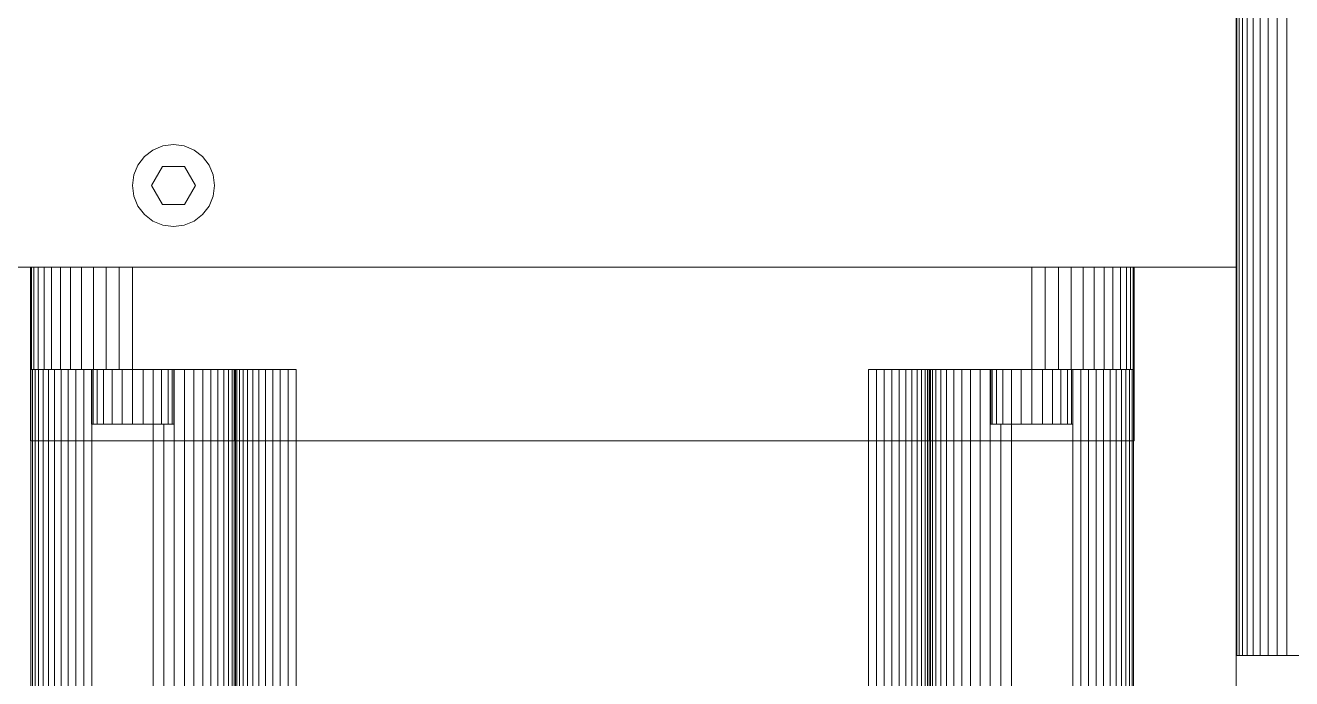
# Model space of a CAD drawing. Header units: inches. Extents: x -827 to 154, y -802 to 207.
# Drawn here: x -125.724 to -121.851, y -198.36 to -196.361 of the extents above; entities that cross this region are included whole.
import ezdxf

# ---------------------------------------------------------------- set-up
doc = ezdxf.new("R2010")
doc.units = ezdxf.units.IN
doc.header["$MEASUREMENT"] = 0
doc.layers.add('Layer0', color=7, linetype='Continuous', lineweight=9)
doc.layers.add('Shop_Sabre_RC-8_CNC_Router_skp', color=8, linetype='Continuous', lineweight=9)

# ---------------------------------------------------------------- blocks, each defined once
blk = doc.blocks.new('Shop_Sabre_RC-8_CNC_Router_skp_61-V125-Level 1')
at = {"layer": 'Layer0'}
blk.add_line((7.375, 0.2081), (11.75, 0.2081), dxfattribs=at)
blk.add_line((7.375, 0.2081), (11.75, 0.2081), dxfattribs=at)
blk = doc.blocks.new('Shop_Sabre_RC-8_CNC_Router_skp_68-402807-Level 1')
blk.add_blockref('Shop_Sabre_RC-8_CNC_Router_skp_61-V125-Level 1', (0, 0))
blk = doc.blocks.new('Shop_Sabre_RC-8_CNC_Router_skp_55-V128-Level 1')
at = {"layer": 'Layer0'}
for p, q in [((-0.1173, 0.2031), (-0.0607, 0.2265)), ((-0.1173, 0.2031), (-0.0607, 0.2265)), ((-0.0607, 0.2265), (-0.1173, 0.2031)), ((-0.1173, 0.2031), (-0.0607, 0.2265)), ((-0.0607, 0.2265), (0, 0.2345)), ((0, 0.2345), (-0.0607, 0.2265)), ((0, 0.2345), (0.0607, 0.2265)), ((0.0607, 0.2265), (0, 0.2345)), ((0.0607, 0.2265), (0.1173, 0.2031)), ((0.0607, 0.2265), (0.1173, 0.2031)), ((0.0607, 0.2265), (0.1173, 0.2031)), ((0.1173, 0.2031), (0.0607, 0.2265)), ((-0.2031, 0.1173), (-0.1658, 0.1658)), ((-0.2031, 0.1173), (-0.1658, 0.1658)), ((-0.1658, 0.1658), (-0.1173, 0.2031)), ((-0.1658, 0.1658), (-0.1173, 0.2031)), ((-0.1173, 0.2031), (-0.1658, 0.1658)), ((-0.1658, 0.1658), (-0.1173, 0.2031)), ((0.1173, 0.2031), (0.1658, 0.1658)), ((0.1173, 0.2031), (0.1658, 0.1658)), ((0.1658, 0.1658), (0.1173, 0.2031)), ((0.1173, 0.2031), (0.1658, 0.1658)), ((0.1658, 0.1658), (0.2031, 0.1173)), ((0.1658, 0.1658), (0.2031, 0.1173)), ((-0.2265, 0.0607), (-0.2031, 0.1173)), ((-0.2265, 0.0607), (-0.2031, 0.1173)), ((-0.125, 0), (-0.0625, 0.1083)), ((-0.0625, 0.1083), (-0.125, 0)), ((-0.0625, 0.1083), (0.0625, 0.1083)), ((-0.0625, 0.1083), (0.0625, 0.1083)), ((0.0625, 0.1083), (0.125, 0)), ((0.125, 0), (0.0625, 0.1083)), ((0.2031, 0.1173), (0.2265, 0.0607)), ((0.2265, 0.0607), (0.2031, 0.1173)), ((-0.2265, 0.0607), (-0.2345, 0)), ((-0.2265, 0.0607), (-0.2345, 0)), ((-0.2265, 0.0607), (-0.2345, 0)), ((-0.2345, 0), (-0.2265, 0.0607)), ((-0.2265, -0.0607), (-0.2345, 0)), ((-0.2265, -0.0607), (-0.2345, 0)), ((-0.2345, 0), (-0.2265, -0.0607)), ((-0.2265, -0.0607), (-0.2345, 0)), ((-0.125, 0), (-0.0625, -0.1083)), ((-0.0625, -0.1083), (-0.125, 0)), ((0.125, 0), (0.0625, -0.1083)), ((0.0625, -0.1083), (0.125, 0)), ((0.2265, 0.0607), (0.2345, 0)), ((0.2265, 0.0607), (0.2345, 0)), ((0.2265, 0.0607), (0.2345, 0)), ((0.2345, 0), (0.2265, 0.0607)), ((0.2265, -0.0607), (0.2345, 0)), ((0.2265, -0.0607), (0.2345, 0)), ((0.2345, 0), (0.2265, -0.0607)), ((0.2265, -0.0607), (0.2345, 0)), ((-0.2265, -0.0607), (-0.2031, -0.1173)), ((-0.2031, -0.1173), (-0.2265, -0.0607)), ((0.2031, -0.1173), (0.2265, -0.0607)), ((0.2031, -0.1173), (0.2265, -0.0607)), ((-0.2031, -0.1173), (-0.1658, -0.1658)), ((-0.1658, -0.1658), (-0.2031, -0.1173)), ((-0.0625, -0.1083), (0.0625, -0.1083)), ((0.0625, -0.1083), (-0.0625, -0.1083)), ((0.1658, -0.1658), (0.2031, -0.1173)), ((0.2031, -0.1173), (0.1658, -0.1658)), ((-0.1658, -0.1658), (-0.1173, -0.2031)), ((-0.1658, -0.1658), (-0.1173, -0.2031)), ((-0.1658, -0.1658), (-0.1173, -0.2031)), ((-0.1173, -0.2031), (-0.1658, -0.1658)), ((-0.1173, -0.2031), (-0.0607, -0.2265)), ((-0.1173, -0.2031), (-0.0607, -0.2265)), ((-0.1173, -0.2031), (-0.0607, -0.2265)), ((-0.0607, -0.2265), (-0.1173, -0.2031)), ((0.0607, -0.2265), (0.1173, -0.2031)), ((0.0607, -0.2265), (0.1173, -0.2031)), ((0.0607, -0.2265), (0.1173, -0.2031)), ((0.1173, -0.2031), (0.0607, -0.2265)), ((0.1173, -0.2031), (0.1658, -0.1658)), ((0.1173, -0.2031), (0.1658, -0.1658)), ((0.1173, -0.2031), (0.1658, -0.1658)), ((0.1658, -0.1658), (0.1173, -0.2031)), ((-0.0607, -0.2265), (0, -0.2345)), ((-0.0607, -0.2265), (0, -0.2345)), ((0, -0.2345), (0.0607, -0.2265)), ((0, -0.2345), (0.0607, -0.2265))]:
    blk.add_line(p, q, dxfattribs=at)
blk = doc.blocks.new('Shop_Sabre_RC-8_CNC_Router_skp_53-V129-Level 1')
at = {"extrusion": (0, 0, -1), "xscale": 0.535, "yscale": 0.535, "zscale": 0.535, "rotation": 180}
blk.add_blockref('Shop_Sabre_RC-8_CNC_Router_skp_55-V128-Level 1', (-10.5312, 0.4581), dxfattribs=at)
blk = doc.blocks.new('Shop_Sabre_RC-8_CNC_Router_skp_67-402806-Level 1')
for name, p in [('Shop_Sabre_RC-8_CNC_Router_skp_68-402807-Level 1', (0, 0)), ('Shop_Sabre_RC-8_CNC_Router_skp_53-V129-Level 1', (0.0938, 0))]:
    blk.add_blockref(name, p)
blk = doc.blocks.new('Shop_Sabre_RC-8_CNC_Router_skp_51-V130-Level 1')
at = {"layer": 'Layer0'}
for p, q in [((7.8745, 3.3016), (7.8745, 3.4688)), ((7.8745, 3.4688), (7.8745, 3.3016)), ((7.8788, 3.3016), (7.8788, 3.4688)), ((7.8788, 3.3016), (7.8788, 3.4688)), ((7.8914, 3.4688), (7.8914, 3.3016)), ((7.8914, 3.4688), (7.8914, 3.3016)), ((7.9113, 3.3016), (7.9113, 3.4688)), ((7.9113, 3.3016), (7.9113, 3.4688)), ((7.9373, 3.4688), (7.9373, 3.3016)), ((7.9373, 3.4688), (7.9373, 3.3016)), ((7.9675, 3.3016), (7.9675, 3.4688)), ((7.9675, 3.3016), (7.9675, 3.4688)), ((8, 3.4688), (8, 3.3016)), ((8, 3.3016), (8, 3.4688)), ((8.0325, 3.4688), (8.0325, 3.3016)), ((8.0325, 3.3016), (8.0325, 3.4688)), ((8.0627, 3.4688), (8.0627, 3.3016)), ((8.0627, 3.3016), (8.0627, 3.4688)), ((8.0887, 3.4688), (8.0887, 3.3016)), ((8.0887, 3.4688), (8.0887, 3.3016)), ((8.1086, 3.3016), (8.1086, 3.4688)), ((8.1086, 3.4688), (8.1086, 3.3016)), ((8.1212, 3.3016), (8.1212, 3.4688)), ((8.1212, 3.4688), (8.1212, 3.3016)), ((8.1255, 3.3016), (8.1255, 3.4688)), ((8.1255, 3.4688), (8.1255, 3.3016)), ((7.8788, 3.3016), (7.8745, 3.3016)), ((7.8788, 3.3016), (7.8745, 3.3016)), ((7.8745, 3.3016), (7.8788, 3.3016)), ((7.8788, 3.3016), (7.8745, 3.3016)), ((7.8914, 3.3016), (7.8788, 3.3016)), ((7.8788, 3.3016), (7.8914, 3.3016)), ((7.9113, 3.3016), (7.8914, 3.3016)), ((7.9113, 3.3016), (7.8914, 3.3016)), ((7.9373, 3.3016), (7.9113, 3.3016)), ((7.9113, 3.3016), (7.9373, 3.3016)), ((7.9675, 3.3016), (7.9373, 3.3016)), ((7.9675, 3.3016), (7.9373, 3.3016)), ((8, 3.3016), (7.9675, 3.3016)), ((7.9675, 3.3016), (8, 3.3016)), ((8.0325, 3.3016), (8, 3.3016)), ((8, 3.3016), (8.0325, 3.3016)), ((8.0627, 3.3016), (8.0325, 3.3016)), ((8.0325, 3.3016), (8.0627, 3.3016)), ((8.0887, 3.3016), (8.0627, 3.3016)), ((8.0627, 3.3016), (8.0887, 3.3016)), ((8.1086, 3.3016), (8.0887, 3.3016)), ((8.1086, 3.3016), (8.0887, 3.3016)), ((8.1212, 3.3016), (8.1086, 3.3016)), ((8.1212, 3.3016), (8.1086, 3.3016)), ((8.1212, 3.3016), (8.1255, 3.3016)), ((8.1212, 3.3016), (8.1255, 3.3016)), ((8.1255, 3.3016), (8.1212, 3.3016)), ((8.1212, 3.3016), (8.1255, 3.3016))]:
    blk.add_line(p, q, dxfattribs=at)
blk = doc.blocks.new('Shop_Sabre_RC-8_CNC_Router_skp_50-V131-Level 1')
at = {"layer": 'Layer0'}
for p, q in [((7.6875, 3.7812), (7.6875, 3.4687)), ((7.6875, 3.4687), (7.6875, 3.7812)), ((7.6875, 3.7812), (7.6875, 3.4687)), ((7.6875, 3.4687), (7.6875, 3.7812)), ((7.6902, 3.7812), (7.6902, 3.4687)), ((7.6902, 3.4687), (7.6902, 3.7812)), ((7.6981, 3.7812), (7.6981, 3.4687)), ((7.6981, 3.4687), (7.6981, 3.7812)), ((7.7113, 3.7812), (7.7113, 3.4687)), ((7.7113, 3.4687), (7.7113, 3.7812)), ((7.7294, 3.7812), (7.7294, 3.4687)), ((7.7294, 3.4687), (7.7294, 3.7812)), ((7.7521, 3.7812), (7.7521, 3.4687)), ((7.7521, 3.4687), (7.7521, 3.7812)), ((7.779, 3.4687), (7.779, 3.7812)), ((7.779, 3.4687), (7.779, 3.7812)), ((7.8098, 3.4687), (7.8098, 3.7812)), ((7.8098, 3.7812), (7.8098, 3.4687)), ((7.8437, 3.4687), (7.8437, 3.7812)), ((7.8437, 3.7812), (7.8437, 3.4687)), ((7.8804, 3.4687), (7.8804, 3.7812)), ((7.8804, 3.7812), (7.8804, 3.4687)), ((7.9191, 3.4687), (7.9191, 3.7812)), ((7.9191, 3.7812), (7.9191, 3.4687)), ((7.9592, 3.7812), (7.9592, 3.4687)), ((7.9592, 3.7812), (7.9592, 3.4687)), ((8, 3.4687), (8, 3.7812)), ((8, 3.4687), (8, 3.7812)), ((10.75, 3.4687), (10.75, 3.7812)), ((10.75, 3.7812), (10.75, 3.4687)), ((10.7908, 3.7812), (10.7908, 3.4687)), ((10.7908, 3.7812), (10.7908, 3.4687)), ((10.8309, 3.7812), (10.8309, 3.4687)), ((10.8309, 3.4687), (10.8309, 3.7812)), ((10.8696, 3.7812), (10.8696, 3.4687)), ((10.8696, 3.4687), (10.8696, 3.7812)), ((10.9062, 3.7812), (10.9062, 3.4687)), ((10.9062, 3.4687), (10.9062, 3.7812)), ((10.9402, 3.7812), (10.9402, 3.4687)), ((10.9402, 3.4687), (10.9402, 3.7812)), ((10.971, 3.7812), (10.971, 3.4687)), ((10.971, 3.4687), (10.971, 3.7812)), ((10.9979, 3.7812), (10.9979, 3.4687)), ((10.9979, 3.4687), (10.9979, 3.7812)), ((11.0206, 3.7812), (11.0206, 3.4687)), ((11.0206, 3.4687), (11.0206, 3.7812)), ((11.0387, 3.7812), (11.0387, 3.4687)), ((11.0387, 3.4687), (11.0387, 3.7812)), ((11.0519, 3.7812), (11.0519, 3.4687)), ((11.0519, 3.4687), (11.0519, 3.7812)), ((11.0598, 3.7812), (11.0598, 3.4687)), ((11.0598, 3.4687), (11.0598, 3.7812)), ((11.0625, 3.7812), (11.0625, 3.4687)), ((11.0625, 3.4687), (11.0625, 3.7812)), ((11.0625, 3.7812), (11.0625, 3.4687)), ((11.0625, 3.7812), (11.0625, 3.4687)), ((7.6875, 3.4687), (7.6891, 3.4687)), ((7.6875, 3.4687), (7.6875, 3.25)), ((7.6891, 3.4687), (7.6875, 3.4687)), ((7.6875, 3.25), (7.6875, 3.4687)), ((7.6891, 3.4687), (7.6875, 3.4687)), ((7.6891, 3.4687), (7.6875, 3.4687)), ((7.6875, 3.4687), (7.6875, 3.25)), ((7.6875, 3.4687), (7.6875, 3.25)), ((7.6891, 3.4687), (7.6891, 3.25)), ((7.6891, 3.25), (7.6891, 3.4687)), ((7.6891, 3.4687), (7.6891, 3.25)), ((7.6891, 3.25), (7.6891, 3.4687)), ((7.6981, 3.4687), (7.6902, 3.4687)), ((7.6981, 3.4687), (7.6902, 3.4687)), ((7.6939, 3.4687), (7.6939, 3.25)), ((7.6939, 3.25), (7.6939, 3.4687)), ((7.6939, 3.4687), (7.6939, 3.25)), ((7.6939, 3.25), (7.6939, 3.4687)), ((7.7113, 3.4687), (7.6981, 3.4687)), ((7.7113, 3.4687), (7.6981, 3.4687)), ((7.7018, 3.4687), (7.7018, 3.25)), ((7.7018, 3.25), (7.7018, 3.4687)), ((7.7294, 3.4687), (7.7113, 3.4687)), ((7.7294, 3.4687), (7.7113, 3.4687)), ((7.7126, 3.4687), (7.7126, 3.25)), ((7.7126, 3.25), (7.7126, 3.4687)), ((7.7262, 3.4687), (7.7262, 3.25)), ((7.7262, 3.25), (7.7262, 3.4687)), ((7.7521, 3.4687), (7.7294, 3.4687)), ((7.7521, 3.4687), (7.7294, 3.4687)), ((7.7424, 3.25), (7.7424, 3.4687)), ((7.7424, 3.25), (7.7424, 3.4687)), ((7.779, 3.4687), (7.7521, 3.4687)), ((7.779, 3.4687), (7.7521, 3.4687)), ((7.7609, 3.25), (7.7609, 3.4687)), ((7.7609, 3.4687), (7.7609, 3.25)), ((7.8098, 3.4687), (7.779, 3.4687)), ((7.779, 3.4687), (7.8098, 3.4687)), ((7.7812, 3.25), (7.7812, 3.4687)), ((7.7812, 3.4687), (7.7812, 3.25)), ((7.8032, 3.25), (7.8032, 3.4687)), ((7.8032, 3.4687), (7.8032, 3.25)), ((7.8437, 3.4687), (7.8098, 3.4687)), ((7.8098, 3.4687), (7.8437, 3.4687)), ((7.8265, 3.25), (7.8265, 3.4687)), ((7.8265, 3.4687), (7.8265, 3.25)), ((7.8804, 3.4687), (7.8437, 3.4687)), ((7.8437, 3.4687), (7.8804, 3.4687)), ((7.8505, 3.25), (7.8505, 3.4687)), ((7.8505, 3.4687), (7.8505, 3.25)), ((7.875, 3.4687), (7.875, 3.25)), ((7.875, 3.25), (7.875, 3.4687)), ((7.9191, 3.4687), (7.8804, 3.4687)), ((7.8804, 3.4687), (7.9191, 3.4687)), ((7.9592, 3.4687), (7.9191, 3.4687)), ((7.9191, 3.4687), (7.9592, 3.4687)), ((8, 3.4687), (7.9592, 3.4687)), ((8, 3.4687), (7.9592, 3.4687)), ((8, 3.4687), (8.5, 3.4687)), ((8.5, 3.4687), (8, 3.4687)), ((8.1272, 3.25), (8.1272, 3.4687)), ((8.1272, 3.4687), (8.1272, 3.25)), ((8.1582, 3.25), (8.1582, 3.4687)), ((8.1582, 3.4687), (8.1582, 3.25)), ((8.1875, 3.4687), (8.1875, 3.25)), ((8.1875, 3.25), (8.1875, 3.4687)), ((8.2147, 3.25), (8.2147, 3.4687)), ((8.2147, 3.4687), (8.2147, 3.25)), ((8.2393, 3.4687), (8.2393, 3.25)), ((8.2393, 3.4687), (8.2393, 3.25)), ((8.2608, 3.4687), (8.2608, 3.25)), ((8.2608, 3.25), (8.2608, 3.4687)), ((8.279, 3.4687), (8.279, 3.25)), ((8.279, 3.25), (8.279, 3.4687)), ((8.2935, 3.25), (8.2935, 3.4687)), ((8.2935, 3.4687), (8.2935, 3.25)), ((8.304, 3.4687), (8.304, 3.25)), ((8.304, 3.25), (8.304, 3.4687)), ((8.3104, 3.25), (8.3104, 3.4687)), ((8.3104, 3.4687), (8.3104, 3.25)), ((8.3104, 3.4687), (8.3104, 3.25)), ((8.3104, 3.25), (8.3104, 3.4687)), ((8.3125, 3.4687), (8.3125, 3.25)), ((8.3125, 3.25), (8.3125, 3.4687)), ((8.3125, 3.25), (8.3125, 3.4687)), ((8.3125, 3.25), (8.3125, 3.4687)), ((8.3125, 3.25), (8.3125, 3.4687)), ((8.3125, 3.4687), (8.3125, 3.25)), ((8.3125, 3.25), (8.3125, 3.4687)), ((8.3125, 3.25), (8.3125, 3.4687)), ((8.3141, 3.4687), (8.3141, 3.25)), ((8.3141, 3.25), (8.3141, 3.4687)), ((8.3141, 3.4687), (8.3141, 3.25)), ((8.3141, 3.25), (8.3141, 3.4687)), ((8.3189, 3.25), (8.3189, 3.4687)), ((8.3189, 3.4687), (8.3189, 3.25)), ((8.3189, 3.4687), (8.3189, 3.25)), ((8.3189, 3.25), (8.3189, 3.4687)), ((8.3268, 3.25), (8.3268, 3.4687)), ((8.3268, 3.4687), (8.3268, 3.25)), ((8.3376, 3.25), (8.3376, 3.4687)), ((8.3376, 3.4687), (8.3376, 3.25)), ((8.3512, 3.4687), (8.3512, 3.25)), ((8.3512, 3.25), (8.3512, 3.4687)), ((8.3674, 3.25), (8.3674, 3.4687)), ((8.3674, 3.25), (8.3674, 3.4687)), ((8.3859, 3.4687), (8.3859, 3.25)), ((8.3859, 3.25), (8.3859, 3.4687)), ((8.4062, 3.4687), (8.4062, 3.25)), ((8.4062, 3.25), (8.4062, 3.4687)), ((8.4282, 3.4687), (8.4282, 3.25)), ((8.4282, 3.25), (8.4282, 3.4687)), ((8.4515, 3.25), (8.4515, 3.4687)), ((8.4515, 3.4687), (8.4515, 3.25)), ((8.4755, 3.25), (8.4755, 3.4687)), ((8.5, 3.4687), (8.4755, 3.4687)), ((8.4755, 3.4687), (8.4755, 3.25)), ((8.4755, 3.4687), (8.5, 3.4687)), ((8.5, 3.4687), (8.5, 3.25)), ((8.5, 3.25), (8.5, 3.4687)), ((10.25, 3.25), (10.25, 3.4687)), ((10.2745, 3.4687), (10.25, 3.4687)), ((10.75, 3.4687), (10.25, 3.4687)), ((10.2745, 3.4687), (10.25, 3.4687)), ((10.25, 3.4687), (10.25, 3.25)), ((10.25, 3.4687), (10.75, 3.4687)), ((10.2745, 3.25), (10.2745, 3.4687)), ((10.2745, 3.4687), (10.2745, 3.25)), ((10.2985, 3.25), (10.2985, 3.4687)), ((10.2985, 3.4687), (10.2985, 3.25)), ((10.3218, 3.25), (10.3218, 3.4687)), ((10.3218, 3.4687), (10.3218, 3.25)), ((10.3437, 3.25), (10.3437, 3.4687)), ((10.3437, 3.4687), (10.3437, 3.25)), ((10.3641, 3.25), (10.3641, 3.4687)), ((10.3641, 3.4687), (10.3641, 3.25)), ((10.3826, 3.4687), (10.3826, 3.25)), ((10.3826, 3.4687), (10.3826, 3.25)), ((10.3988, 3.4687), (10.3988, 3.25)), ((10.3988, 3.25), (10.3988, 3.4687)), ((10.4124, 3.4687), (10.4124, 3.25)), ((10.4124, 3.25), (10.4124, 3.4687)), ((10.4232, 3.4687), (10.4232, 3.25)), ((10.4232, 3.25), (10.4232, 3.4687)), ((10.4311, 3.4687), (10.4311, 3.25)), ((10.4311, 3.25), (10.4311, 3.4687)), ((10.4311, 3.4687), (10.4311, 3.25)), ((10.4311, 3.25), (10.4311, 3.4687)), ((10.4359, 3.4687), (10.4359, 3.25)), ((10.4359, 3.25), (10.4359, 3.4687)), ((10.4359, 3.4687), (10.4359, 3.25)), ((10.4359, 3.25), (10.4359, 3.4687)), ((10.4375, 3.25), (10.4375, 3.4687)), ((10.4375, 3.4687), (10.4375, 3.25)), ((10.4375, 3.4687), (10.4375, 3.25)), ((10.4375, 3.4687), (10.4375, 3.25)), ((10.4375, 3.25), (10.4375, 3.4687)), ((10.4375, 3.4687), (10.4375, 3.25)), ((10.4375, 3.25), (10.4375, 3.4687)), ((10.4375, 3.25), (10.4375, 3.4687)), ((10.4396, 3.4687), (10.4396, 3.25)), ((10.4396, 3.25), (10.4396, 3.4687)), ((10.4396, 3.4687), (10.4396, 3.25)), ((10.4396, 3.25), (10.4396, 3.4687)), ((10.446, 3.4687), (10.446, 3.25)), ((10.446, 3.25), (10.446, 3.4687)), ((10.4565, 3.4687), (10.4565, 3.25)), ((10.4565, 3.25), (10.4565, 3.4687)), ((10.471, 3.4687), (10.471, 3.25)), ((10.471, 3.25), (10.471, 3.4687)), ((10.4892, 3.4687), (10.4892, 3.25)), ((10.4892, 3.25), (10.4892, 3.4687)), ((10.5107, 3.25), (10.5107, 3.4687)), ((10.5107, 3.25), (10.5107, 3.4687)), ((10.5353, 3.25), (10.5353, 3.4687)), ((10.5353, 3.4687), (10.5353, 3.25)), ((10.5625, 3.25), (10.5625, 3.4687)), ((10.5625, 3.4687), (10.5625, 3.25)), ((10.5918, 3.25), (10.5918, 3.4687)), ((10.5918, 3.4687), (10.5918, 3.25)), ((10.6228, 3.25), (10.6228, 3.4687)), ((10.6228, 3.4687), (10.6228, 3.25)), ((10.7908, 3.4687), (10.75, 3.4687)), ((10.75, 3.4687), (10.7908, 3.4687)), ((10.8309, 3.4687), (10.7908, 3.4687)), ((10.8309, 3.4687), (10.7908, 3.4687)), ((10.8696, 3.4687), (10.8309, 3.4687)), ((10.8696, 3.4687), (10.8309, 3.4687)), ((10.9062, 3.4687), (10.8696, 3.4687)), ((10.9062, 3.4687), (10.8696, 3.4687)), ((10.875, 3.25), (10.875, 3.4687)), ((10.875, 3.4687), (10.875, 3.25)), ((10.8995, 3.25), (10.8995, 3.4687)), ((10.8995, 3.4687), (10.8995, 3.25)), ((10.9402, 3.4687), (10.9062, 3.4687)), ((10.9402, 3.4687), (10.9062, 3.4687)), ((10.9235, 3.25), (10.9235, 3.4687)), ((10.9235, 3.4687), (10.9235, 3.25)), ((10.971, 3.4687), (10.9402, 3.4687)), ((10.971, 3.4687), (10.9402, 3.4687)), ((10.9468, 3.25), (10.9468, 3.4687)), ((10.9468, 3.4687), (10.9468, 3.25)), ((10.9687, 3.25), (10.9687, 3.4687)), ((10.9687, 3.4687), (10.9687, 3.25)), ((10.9979, 3.4687), (10.971, 3.4687)), ((10.9979, 3.4687), (10.971, 3.4687)), ((10.9891, 3.25), (10.9891, 3.4687)), ((10.9891, 3.4687), (10.9891, 3.25)), ((11.0206, 3.4687), (10.9979, 3.4687)), ((11.0206, 3.4687), (10.9979, 3.4687)), ((11.0076, 3.4687), (11.0076, 3.25)), ((11.0076, 3.4687), (11.0076, 3.25)), ((11.0387, 3.4687), (11.0206, 3.4687)), ((11.0387, 3.4687), (11.0206, 3.4687)), ((11.0238, 3.4687), (11.0238, 3.25)), ((11.0238, 3.25), (11.0238, 3.4687)), ((11.0374, 3.4687), (11.0374, 3.25)), ((11.0374, 3.25), (11.0374, 3.4687)), ((11.0519, 3.4687), (11.0387, 3.4687)), ((11.0519, 3.4687), (11.0387, 3.4687)), ((11.0482, 3.4687), (11.0482, 3.25)), ((11.0482, 3.25), (11.0482, 3.4687)), ((11.0598, 3.4687), (11.0519, 3.4687)), ((11.0598, 3.4687), (11.0519, 3.4687)), ((11.0561, 3.4687), (11.0561, 3.25)), ((11.0561, 3.25), (11.0561, 3.4687)), ((11.0561, 3.4687), (11.0561, 3.25)), ((11.0561, 3.25), (11.0561, 3.4687)), ((11.0609, 3.4687), (11.0609, 3.25)), ((11.0609, 3.4687), (11.0625, 3.4687)), ((11.0609, 3.25), (11.0609, 3.4687)), ((11.0625, 3.4687), (11.0609, 3.4687)), ((11.0609, 3.4687), (11.0609, 3.25)), ((11.0609, 3.25), (11.0609, 3.4687)), ((11.0625, 3.4687), (11.0609, 3.4687)), ((11.0625, 3.4687), (11.0609, 3.4687)), ((11.0625, 3.25), (11.0625, 3.4687)), ((11.0625, 3.4687), (11.0625, 3.25)), ((11.0625, 3.25), (11.0625, 3.4687)), ((11.0625, 3.4687), (11.0625, 3.25)), ((8.0625, 3.3016), (8.0625, 3.25)), ((8.0625, 3.25), (8.0625, 3.3016)), ((8.0951, 3.3016), (8.0951, 3.25)), ((8.0951, 3.25), (8.0951, 3.3016)), ((10.6549, 3.25), (10.6549, 3.3016)), ((10.6549, 3.3016), (10.6549, 3.25)), ((10.6875, 3.25), (10.6875, 3.3016)), ((10.6875, 3.3016), (10.6875, 3.25)), ((7.6891, 3.25), (7.6875, 3.25)), ((7.6891, 3.25), (7.6875, 3.25)), ((7.6939, 3.25), (7.6891, 3.25)), ((7.6939, 3.25), (7.6891, 3.25)), ((7.7018, 3.25), (7.6939, 3.25)), ((7.7018, 3.25), (7.6939, 3.25)), ((7.7126, 3.25), (7.7018, 3.25)), ((7.7126, 3.25), (7.7018, 3.25)), ((7.7262, 3.25), (7.7126, 3.25)), ((7.7262, 3.25), (7.7126, 3.25)), ((7.7424, 3.25), (7.7262, 3.25)), ((7.7424, 3.25), (7.7262, 3.25)), ((7.7424, 3.25), (7.7609, 3.25)), ((7.7609, 3.25), (7.7424, 3.25)), ((7.7609, 3.25), (7.7812, 3.25)), ((7.7812, 3.25), (7.7609, 3.25)), ((7.7812, 3.25), (7.8032, 3.25)), ((7.8032, 3.25), (7.7812, 3.25)), ((7.8032, 3.25), (7.8265, 3.25)), ((7.8265, 3.25), (7.8032, 3.25)), ((7.8265, 3.25), (7.8505, 3.25)), ((7.8505, 3.25), (7.8265, 3.25)), ((7.8505, 3.25), (7.875, 3.25)), ((7.875, 3.25), (7.8505, 3.25)), ((8.0625, 3.25), (7.875, 3.25)), ((7.875, 3.25), (8.0625, 3.25)), ((8.0951, 3.25), (8.0625, 3.25)), ((8.0625, 3.25), (8.0951, 3.25)), ((8.1272, 3.25), (8.0951, 3.25)), ((8.0951, 3.25), (8.1272, 3.25)), ((8.1582, 3.25), (8.1272, 3.25)), ((8.1272, 3.25), (8.1582, 3.25)), ((8.1875, 3.25), (8.1582, 3.25)), ((8.1582, 3.25), (8.1875, 3.25)), ((8.2147, 3.25), (8.1875, 3.25)), ((8.1875, 3.25), (8.2147, 3.25)), ((8.2393, 3.25), (8.2147, 3.25)), ((8.2147, 3.25), (8.2393, 3.25)), ((8.2608, 3.25), (8.2393, 3.25)), ((8.2608, 3.25), (8.2393, 3.25)), ((8.279, 3.25), (8.2608, 3.25)), ((8.279, 3.25), (8.2608, 3.25)), ((8.2935, 3.25), (8.279, 3.25)), ((8.2935, 3.25), (8.279, 3.25)), ((8.304, 3.25), (8.2935, 3.25)), ((8.304, 3.25), (8.2935, 3.25)), ((8.3104, 3.25), (8.304, 3.25)), ((8.3104, 3.25), (8.304, 3.25)), ((8.3125, 3.25), (8.3104, 3.25)), ((8.3125, 3.25), (8.3104, 3.25)), ((8.3141, 3.25), (8.3125, 3.25)), ((8.3125, 3.25), (8.3141, 3.25)), ((8.3189, 3.25), (8.3141, 3.25)), ((8.3141, 3.25), (8.3189, 3.25)), ((8.3268, 3.25), (8.3189, 3.25)), ((8.3268, 3.25), (8.3189, 3.25)), ((8.3376, 3.25), (8.3268, 3.25)), ((8.3376, 3.25), (8.3268, 3.25)), ((8.3512, 3.25), (8.3376, 3.25)), ((8.3512, 3.25), (8.3376, 3.25)), ((8.3674, 3.25), (8.3512, 3.25)), ((8.3674, 3.25), (8.3512, 3.25)), ((8.3674, 3.25), (8.3859, 3.25)), ((8.3859, 3.25), (8.3674, 3.25)), ((8.3859, 3.25), (8.4062, 3.25)), ((8.4062, 3.25), (8.3859, 3.25)), ((8.4062, 3.25), (8.4282, 3.25)), ((8.4282, 3.25), (8.4062, 3.25)), ((8.4282, 3.25), (8.4515, 3.25)), ((8.4515, 3.25), (8.4282, 3.25)), ((8.4515, 3.25), (8.4755, 3.25)), ((8.4755, 3.25), (8.4515, 3.25)), ((8.4755, 3.25), (8.5, 3.25)), ((8.5, 3.25), (8.4755, 3.25)), ((10.25, 3.25), (8.5, 3.25)), ((8.5, 3.25), (10.25, 3.25)), ((10.25, 3.25), (10.2745, 3.25)), ((10.2745, 3.25), (10.25, 3.25)), ((10.2745, 3.25), (10.2985, 3.25)), ((10.2985, 3.25), (10.2745, 3.25)), ((10.2985, 3.25), (10.3218, 3.25)), ((10.3218, 3.25), (10.2985, 3.25)), ((10.3218, 3.25), (10.3437, 3.25)), ((10.3437, 3.25), (10.3218, 3.25)), ((10.3437, 3.25), (10.3641, 3.25)), ((10.3641, 3.25), (10.3437, 3.25)), ((10.3641, 3.25), (10.3826, 3.25)), ((10.3826, 3.25), (10.3641, 3.25)), ((10.3988, 3.25), (10.3826, 3.25)), ((10.3988, 3.25), (10.3826, 3.25)), ((10.4124, 3.25), (10.3988, 3.25)), ((10.4124, 3.25), (10.3988, 3.25)), ((10.4232, 3.25), (10.4124, 3.25)), ((10.4232, 3.25), (10.4124, 3.25)), ((10.4311, 3.25), (10.4232, 3.25)), ((10.4311, 3.25), (10.4232, 3.25)), ((10.4359, 3.25), (10.4311, 3.25)), ((10.4359, 3.25), (10.4311, 3.25)), ((10.4375, 3.25), (10.4359, 3.25)), ((10.4359, 3.25), (10.4375, 3.25)), ((10.4375, 3.25), (10.4396, 3.25)), ((10.4396, 3.25), (10.4375, 3.25)), ((10.446, 3.25), (10.4396, 3.25)), ((10.446, 3.25), (10.4396, 3.25)), ((10.4565, 3.25), (10.446, 3.25)), ((10.4565, 3.25), (10.446, 3.25)), ((10.471, 3.25), (10.4565, 3.25)), ((10.471, 3.25), (10.4565, 3.25)), ((10.4892, 3.25), (10.471, 3.25)), ((10.4892, 3.25), (10.471, 3.25)), ((10.5107, 3.25), (10.4892, 3.25)), ((10.5107, 3.25), (10.4892, 3.25)), ((10.5353, 3.25), (10.5107, 3.25)), ((10.5107, 3.25), (10.5353, 3.25)), ((10.5625, 3.25), (10.5353, 3.25)), ((10.5353, 3.25), (10.5625, 3.25)), ((10.5918, 3.25), (10.5625, 3.25)), ((10.5625, 3.25), (10.5918, 3.25)), ((10.6228, 3.25), (10.5918, 3.25)), ((10.5918, 3.25), (10.6228, 3.25)), ((10.6549, 3.25), (10.6228, 3.25)), ((10.6228, 3.25), (10.6549, 3.25)), ((10.6875, 3.25), (10.6549, 3.25)), ((10.6549, 3.25), (10.6875, 3.25)), ((10.875, 3.25), (10.6875, 3.25)), ((10.6875, 3.25), (10.875, 3.25)), ((10.875, 3.25), (10.8995, 3.25)), ((10.8995, 3.25), (10.875, 3.25)), ((10.8995, 3.25), (10.9235, 3.25)), ((10.9235, 3.25), (10.8995, 3.25)), ((10.9235, 3.25), (10.9468, 3.25)), ((10.9468, 3.25), (10.9235, 3.25)), ((10.9468, 3.25), (10.9687, 3.25)), ((10.9687, 3.25), (10.9468, 3.25)), ((10.9687, 3.25), (10.9891, 3.25)), ((10.9891, 3.25), (10.9687, 3.25)), ((10.9891, 3.25), (11.0076, 3.25)), ((11.0076, 3.25), (10.9891, 3.25)), ((11.0238, 3.25), (11.0076, 3.25)), ((11.0238, 3.25), (11.0076, 3.25)), ((11.0374, 3.25), (11.0238, 3.25)), ((11.0374, 3.25), (11.0238, 3.25)), ((11.0482, 3.25), (11.0374, 3.25)), ((11.0482, 3.25), (11.0374, 3.25)), ((11.0561, 3.25), (11.0482, 3.25)), ((11.0561, 3.25), (11.0482, 3.25)), ((11.0609, 3.25), (11.0561, 3.25)), ((11.0609, 3.25), (11.0561, 3.25)), ((11.0625, 3.25), (11.0609, 3.25)), ((11.0609, 3.25), (11.0625, 3.25))]:
    blk.add_line(p, q, dxfattribs=at)
for p in [(0, 0), (2.75, 0)]:
    blk.add_blockref('Shop_Sabre_RC-8_CNC_Router_skp_51-V130-Level 1', p)
blk = doc.blocks.new('Shop_Sabre_RC-8_CNC_Router_skp_49-402788-Level 1')
at = {"layer": 'Layer0'}
for p, q in [((7.6891, 3.25), (7.6875, 3.25)), ((7.6875, 3.25), (7.6891, 3.25)), ((7.6939, 3.25), (7.6891, 3.25)), ((7.6891, 3.25), (7.6939, 3.25)), ((7.6891, 3.25), (7.6891, 0.75)), ((7.6891, 0.75), (7.6891, 3.25)), ((7.7018, 3.25), (7.6939, 3.25)), ((7.6939, 3.25), (7.7018, 3.25)), ((7.6939, 3.25), (7.6939, 0.75)), ((7.6939, 0.75), (7.6939, 3.25)), ((7.7126, 3.25), (7.7018, 3.25)), ((7.7018, 3.25), (7.7126, 3.25)), ((7.7018, 3.25), (7.7018, 0.75)), ((7.7018, 0.75), (7.7018, 3.25)), ((7.7262, 3.25), (7.7126, 3.25)), ((7.7126, 3.25), (7.7262, 3.25)), ((7.7126, 3.25), (7.7126, 0.75)), ((7.7126, 0.75), (7.7126, 3.25)), ((7.7424, 3.25), (7.7262, 3.25)), ((7.7262, 3.25), (7.7424, 3.25)), ((7.7262, 3.25), (7.7262, 0.75)), ((7.7262, 0.75), (7.7262, 3.25)), ((7.7609, 3.25), (7.7424, 3.25)), ((7.7424, 0.75), (7.7424, 3.25)), ((7.7609, 3.25), (7.7424, 3.25)), ((7.7424, 0.75), (7.7424, 3.25)), ((7.7812, 3.25), (7.7609, 3.25)), ((7.7609, 0.75), (7.7609, 3.25)), ((7.7812, 3.25), (7.7609, 3.25)), ((7.7609, 3.25), (7.7609, 0.75)), ((7.8032, 3.25), (7.7812, 3.25)), ((7.7812, 0.75), (7.7812, 3.25)), ((7.8032, 3.25), (7.7812, 3.25)), ((7.7812, 3.25), (7.7812, 0.75)), ((7.8265, 3.25), (7.8032, 3.25)), ((7.8032, 0.75), (7.8032, 3.25)), ((7.8265, 3.25), (7.8032, 3.25)), ((7.8032, 3.25), (7.8032, 0.75)), ((7.8505, 3.25), (7.8265, 3.25)), ((7.8265, 3.25), (7.8265, 0.75)), ((7.8265, 0.75), (7.8265, 3.25)), ((7.8505, 3.25), (7.8265, 3.25)), ((7.875, 3.25), (7.8505, 3.25)), ((7.8505, 0.75), (7.8505, 3.25)), ((7.875, 3.25), (7.8505, 3.25)), ((7.8505, 3.25), (7.8505, 0.75)), ((8.0625, 3.25), (7.875, 3.25)), ((7.875, 3.25), (7.875, 0.75)), ((8.0625, 3.25), (7.875, 3.25)), ((7.875, 0.75), (7.875, 3.25)), ((8.0951, 3.25), (8.0625, 3.25)), ((8.0951, 3.25), (8.0625, 3.25)), ((8.0625, 0.75), (8.0625, 3.25)), ((8.0625, 3.25), (8.0625, 0.75)), ((8.1272, 3.25), (8.0951, 3.25)), ((8.0951, 3.25), (8.0951, 0.75)), ((8.1272, 3.25), (8.0951, 3.25)), ((8.0951, 0.75), (8.0951, 3.25)), ((8.1582, 3.25), (8.1272, 3.25)), ((8.1272, 3.25), (8.1272, 0.75)), ((8.1582, 3.25), (8.1272, 3.25)), ((8.1272, 0.75), (8.1272, 3.25)), ((8.1875, 3.25), (8.1582, 3.25)), ((8.1875, 3.25), (8.1582, 3.25)), ((8.1582, 0.75), (8.1582, 3.25)), ((8.1582, 3.25), (8.1582, 0.75)), ((8.2147, 3.25), (8.1875, 3.25)), ((8.2147, 3.25), (8.1875, 3.25)), ((8.1875, 0.75), (8.1875, 3.25)), ((8.1875, 3.25), (8.1875, 0.75)), ((8.2393, 3.25), (8.2147, 3.25)), ((8.2147, 3.25), (8.2147, 0.75)), ((8.2393, 3.25), (8.2147, 3.25)), ((8.2147, 0.75), (8.2147, 3.25)), ((8.2608, 3.25), (8.2393, 3.25)), ((8.2393, 3.25), (8.2393, 0.75)), ((8.2393, 3.25), (8.2608, 3.25)), ((8.2393, 3.25), (8.2393, 0.75)), ((8.279, 3.25), (8.2608, 3.25)), ((8.2608, 3.25), (8.279, 3.25)), ((8.2608, 3.25), (8.2608, 0.75)), ((8.2608, 0.75), (8.2608, 3.25)), ((8.2935, 3.25), (8.279, 3.25)), ((8.279, 0.75), (8.279, 3.25)), ((8.279, 3.25), (8.2935, 3.25)), ((8.279, 3.25), (8.279, 0.75)), ((8.304, 3.25), (8.2935, 3.25)), ((8.2935, 3.25), (8.304, 3.25)), ((8.2935, 3.25), (8.2935, 0.75)), ((8.2935, 0.75), (8.2935, 3.25)), ((8.3104, 3.25), (8.304, 3.25)), ((8.304, 0.75), (8.304, 3.25)), ((8.304, 3.25), (8.3104, 3.25)), ((8.304, 3.25), (8.304, 0.75)), ((8.3125, 3.25), (8.3104, 3.25)), ((8.3104, 3.25), (8.3125, 3.25)), ((8.3104, 3.25), (8.3104, 0.75)), ((8.3104, 0.75), (8.3104, 3.25)), ((8.3141, 3.25), (8.3125, 3.25)), ((8.3125, 3.25), (8.3141, 3.25)), ((8.3189, 3.25), (8.3141, 3.25)), ((8.3141, 3.25), (8.3189, 3.25)), ((8.3141, 3.25), (8.3141, 0.75)), ((8.3141, 0.75), (8.3141, 3.25)), ((8.3268, 3.25), (8.3189, 3.25)), ((8.3189, 3.25), (8.3268, 3.25)), ((8.3189, 3.25), (8.3189, 0.75)), ((8.3189, 0.75), (8.3189, 3.25)), ((8.3376, 3.25), (8.3268, 3.25)), ((8.3268, 3.25), (8.3376, 3.25)), ((8.3268, 3.25), (8.3268, 0.75)), ((8.3268, 0.75), (8.3268, 3.25)), ((8.3512, 3.25), (8.3376, 3.25)), ((8.3376, 3.25), (8.3512, 3.25)), ((8.3376, 3.25), (8.3376, 0.75)), ((8.3376, 0.75), (8.3376, 3.25)), ((8.3674, 3.25), (8.3512, 3.25)), ((8.3512, 0.75), (8.3512, 3.25)), ((8.3512, 3.25), (8.3674, 3.25)), ((8.3512, 3.25), (8.3512, 0.75)), ((8.3859, 3.25), (8.3674, 3.25)), ((8.3674, 0.75), (8.3674, 3.25)), ((8.3674, 0.75), (8.3674, 3.25)), ((8.3859, 3.25), (8.3674, 3.25)), ((8.4062, 3.25), (8.3859, 3.25)), ((8.3859, 3.25), (8.3859, 0.75)), ((8.3859, 0.75), (8.3859, 3.25)), ((8.4062, 3.25), (8.3859, 3.25)), ((8.4282, 3.25), (8.4062, 3.25)), ((8.4062, 0.75), (8.4062, 3.25)), ((8.4282, 3.25), (8.4062, 3.25)), ((8.4062, 3.25), (8.4062, 0.75)), ((8.4515, 3.25), (8.4282, 3.25)), ((8.4282, 0.75), (8.4282, 3.25)), ((8.4515, 3.25), (8.4282, 3.25)), ((8.4282, 3.25), (8.4282, 0.75)), ((8.4755, 3.25), (8.4515, 3.25)), ((8.4515, 3.25), (8.4515, 0.75)), ((8.4515, 0.75), (8.4515, 3.25)), ((8.4755, 3.25), (8.4515, 3.25)), ((8.5, 3.25), (8.4755, 3.25)), ((8.4755, 3.25), (8.4755, 0.75)), ((8.4755, 0.75), (8.4755, 3.25)), ((8.5, 3.25), (8.4755, 3.25)), ((10.25, 3.25), (8.5, 3.25)), ((8.5, 3.25), (8.5, 0.75)), ((10.25, 3.25), (8.5, 3.25)), ((8.5, 0.75), (8.5, 3.25)), ((10.2745, 3.25), (10.25, 3.25)), ((10.25, 0.75), (10.25, 3.25)), ((10.2745, 3.25), (10.25, 3.25)), ((10.25, 3.25), (10.25, 0.75)), ((10.2985, 3.25), (10.2745, 3.25)), ((10.2745, 3.25), (10.2745, 0.75)), ((10.2745, 0.75), (10.2745, 3.25)), ((10.2985, 3.25), (10.2745, 3.25)), ((10.3218, 3.25), (10.2985, 3.25)), ((10.2985, 3.25), (10.2985, 0.75)), ((10.2985, 0.75), (10.2985, 3.25)), ((10.3218, 3.25), (10.2985, 3.25)), ((10.3437, 3.25), (10.3218, 3.25)), ((10.3218, 0.75), (10.3218, 3.25)), ((10.3437, 3.25), (10.3218, 3.25)), ((10.3218, 3.25), (10.3218, 0.75)), ((10.3641, 3.25), (10.3437, 3.25)), ((10.3437, 0.75), (10.3437, 3.25)), ((10.3641, 3.25), (10.3437, 3.25)), ((10.3437, 3.25), (10.3437, 0.75)), ((10.3826, 3.25), (10.3641, 3.25)), ((10.3641, 3.25), (10.3641, 0.75)), ((10.3641, 0.75), (10.3641, 3.25)), ((10.3826, 3.25), (10.3641, 3.25)), ((10.3988, 3.25), (10.3826, 3.25)), ((10.3826, 3.25), (10.3826, 0.75)), ((10.3826, 3.25), (10.3826, 0.75)), ((10.3826, 3.25), (10.3988, 3.25)), ((10.4124, 3.25), (10.3988, 3.25)), ((10.3988, 3.25), (10.3988, 0.75)), ((10.3988, 3.25), (10.4124, 3.25)), ((10.3988, 0.75), (10.3988, 3.25)), ((10.4232, 3.25), (10.4124, 3.25)), ((10.4124, 3.25), (10.4124, 0.75)), ((10.4124, 3.25), (10.4232, 3.25)), ((10.4124, 0.75), (10.4124, 3.25)), ((10.4311, 3.25), (10.4232, 3.25)), ((10.4232, 0.75), (10.4232, 3.25)), ((10.4232, 3.25), (10.4232, 0.75)), ((10.4232, 3.25), (10.4311, 3.25)), ((10.4359, 3.25), (10.4311, 3.25)), ((10.4311, 0.75), (10.4311, 3.25)), ((10.4311, 3.25), (10.4311, 0.75)), ((10.4311, 3.25), (10.4359, 3.25)), ((10.4375, 3.25), (10.4359, 3.25)), ((10.4359, 3.25), (10.4359, 0.75)), ((10.4359, 3.25), (10.4375, 3.25)), ((10.4359, 0.75), (10.4359, 3.25)), ((10.4396, 3.25), (10.4375, 3.25)), ((10.4375, 3.25), (10.4396, 3.25)), ((10.446, 3.25), (10.4396, 3.25)), ((10.4396, 3.25), (10.4396, 0.75)), ((10.4396, 3.25), (10.446, 3.25)), ((10.4396, 0.75), (10.4396, 3.25)), ((10.4565, 3.25), (10.446, 3.25)), ((10.446, 0.75), (10.446, 3.25)), ((10.446, 3.25), (10.446, 0.75)), ((10.446, 3.25), (10.4565, 3.25)), ((10.471, 3.25), (10.4565, 3.25)), ((10.4565, 3.25), (10.4565, 0.75)), ((10.4565, 3.25), (10.471, 3.25)), ((10.4565, 0.75), (10.4565, 3.25)), ((10.4892, 3.25), (10.471, 3.25)), ((10.471, 0.75), (10.471, 3.25)), ((10.471, 3.25), (10.471, 0.75)), ((10.471, 3.25), (10.4892, 3.25)), ((10.5107, 3.25), (10.4892, 3.25)), ((10.4892, 0.75), (10.4892, 3.25)), ((10.4892, 3.25), (10.4892, 0.75)), ((10.4892, 3.25), (10.5107, 3.25)), ((10.5353, 3.25), (10.5107, 3.25)), ((10.5353, 3.25), (10.5107, 3.25)), ((10.5107, 0.75), (10.5107, 3.25)), ((10.5107, 0.75), (10.5107, 3.25)), ((10.5625, 3.25), (10.5353, 3.25)), ((10.5353, 3.25), (10.5353, 0.75)), ((10.5625, 3.25), (10.5353, 3.25)), ((10.5353, 0.75), (10.5353, 3.25)), ((10.5918, 3.25), (10.5625, 3.25)), ((10.5918, 3.25), (10.5625, 3.25)), ((10.5625, 0.75), (10.5625, 3.25)), ((10.5625, 3.25), (10.5625, 0.75)), ((10.6228, 3.25), (10.5918, 3.25)), ((10.5918, 3.25), (10.5918, 0.75)), ((10.6228, 3.25), (10.5918, 3.25)), ((10.5918, 0.75), (10.5918, 3.25)), ((10.6549, 3.25), (10.6228, 3.25)), ((10.6549, 3.25), (10.6228, 3.25)), ((10.6228, 0.75), (10.6228, 3.25)), ((10.6228, 3.25), (10.6228, 0.75)), ((10.6875, 3.25), (10.6549, 3.25)), ((10.6549, 3.25), (10.6549, 0.75)), ((10.6875, 3.25), (10.6549, 3.25)), ((10.6549, 0.75), (10.6549, 3.25)), ((10.875, 3.25), (10.6875, 3.25)), ((10.875, 3.25), (10.6875, 3.25)), ((10.6875, 0.75), (10.6875, 3.25)), ((10.6875, 3.25), (10.6875, 0.75)), ((10.8995, 3.25), (10.875, 3.25)), ((10.875, 0.75), (10.875, 3.25)), ((10.8995, 3.25), (10.875, 3.25)), ((10.875, 3.25), (10.875, 0.75)), ((10.9235, 3.25), (10.8995, 3.25)), ((10.8995, 0.75), (10.8995, 3.25)), ((10.9235, 3.25), (10.8995, 3.25)), ((10.8995, 3.25), (10.8995, 0.75)), ((10.9468, 3.25), (10.9235, 3.25)), ((10.9235, 3.25), (10.9235, 0.75)), ((10.9235, 0.75), (10.9235, 3.25)), ((10.9468, 3.25), (10.9235, 3.25)), ((10.9687, 3.25), (10.9468, 3.25)), ((10.9468, 0.75), (10.9468, 3.25)), ((10.9687, 3.25), (10.9468, 3.25)), ((10.9468, 3.25), (10.9468, 0.75)), ((10.9891, 3.25), (10.9687, 3.25)), ((10.9687, 0.75), (10.9687, 3.25)), ((10.9891, 3.25), (10.9687, 3.25)), ((10.9687, 3.25), (10.9687, 0.75)), ((11.0076, 3.25), (10.9891, 3.25)), ((10.9891, 3.25), (10.9891, 0.75)), ((10.9891, 0.75), (10.9891, 3.25)), ((11.0076, 3.25), (10.9891, 3.25)), ((11.0238, 3.25), (11.0076, 3.25)), ((11.0076, 3.25), (11.0076, 0.75)), ((11.0076, 3.25), (11.0076, 0.75)), ((11.0076, 3.25), (11.0238, 3.25)), ((11.0374, 3.25), (11.0238, 3.25)), ((11.0238, 3.25), (11.0238, 0.75)), ((11.0238, 3.25), (11.0374, 3.25)), ((11.0238, 0.75), (11.0238, 3.25)), ((11.0482, 3.25), (11.0374, 3.25)), ((11.0374, 3.25), (11.0374, 0.75)), ((11.0374, 3.25), (11.0482, 3.25)), ((11.0374, 0.75), (11.0374, 3.25)), ((11.0561, 3.25), (11.0482, 3.25)), ((11.0482, 3.25), (11.0482, 0.75)), ((11.0482, 3.25), (11.0561, 3.25)), ((11.0482, 0.75), (11.0482, 3.25)), ((11.0609, 3.25), (11.0561, 3.25)), ((11.0561, 0.75), (11.0561, 3.25)), ((11.0561, 3.25), (11.0561, 0.75)), ((11.0561, 3.25), (11.0609, 3.25)), ((11.0609, 3.25), (11.0625, 3.25)), ((11.0609, 3.25), (11.0609, 0.75)), ((11.0609, 3.25), (11.0625, 3.25)), ((11.0609, 0.75), (11.0609, 3.25)), ((7.6891, 0.75), (7.6875, 0.75)), ((7.6891, 0.75), (7.6875, 0.75)), ((7.6939, 0.75), (7.6891, 0.75)), ((7.6939, 0.75), (7.6891, 0.75)), ((7.7018, 0.75), (7.6939, 0.75)), ((7.7018, 0.75), (7.6939, 0.75)), ((7.7126, 0.75), (7.7018, 0.75)), ((7.7126, 0.75), (7.7018, 0.75)), ((7.7262, 0.75), (7.7126, 0.75)), ((7.7262, 0.75), (7.7126, 0.75)), ((7.7424, 0.75), (7.7262, 0.75)), ((7.7424, 0.75), (7.7262, 0.75)), ((7.7424, 0.75), (7.7609, 0.75)), ((7.7609, 0.75), (7.7424, 0.75)), ((7.7609, 0.75), (7.7812, 0.75)), ((7.7812, 0.75), (7.7609, 0.75)), ((7.7812, 0.75), (7.8032, 0.75)), ((7.8032, 0.75), (7.7812, 0.75)), ((7.8032, 0.75), (7.8265, 0.75)), ((7.8265, 0.75), (7.8032, 0.75)), ((7.8265, 0.75), (7.8505, 0.75)), ((7.8505, 0.75), (7.8265, 0.75)), ((7.8505, 0.75), (7.875, 0.75)), ((7.875, 0.75), (7.8505, 0.75)), ((8.0625, 0.75), (7.875, 0.75)), ((7.875, 0.75), (8.0625, 0.75)), ((8.0951, 0.75), (8.0625, 0.75)), ((8.0625, 0.75), (8.0951, 0.75)), ((8.1272, 0.75), (8.0951, 0.75)), ((8.0951, 0.75), (8.1272, 0.75)), ((8.1582, 0.75), (8.1272, 0.75)), ((8.1272, 0.75), (8.1582, 0.75)), ((8.1875, 0.75), (8.1582, 0.75)), ((8.1582, 0.75), (8.1875, 0.75)), ((8.2147, 0.75), (8.1875, 0.75)), ((8.1875, 0.75), (8.2147, 0.75)), ((8.2393, 0.75), (8.2147, 0.75)), ((8.2147, 0.75), (8.2393, 0.75)), ((8.2608, 0.75), (8.2393, 0.75)), ((8.2608, 0.75), (8.2393, 0.75)), ((8.279, 0.75), (8.2608, 0.75)), ((8.279, 0.75), (8.2608, 0.75)), ((8.2935, 0.75), (8.279, 0.75)), ((8.2935, 0.75), (8.279, 0.75)), ((8.304, 0.75), (8.2935, 0.75)), ((8.304, 0.75), (8.2935, 0.75)), ((8.3104, 0.75), (8.304, 0.75)), ((8.3104, 0.75), (8.304, 0.75)), ((8.3125, 0.75), (8.3104, 0.75)), ((8.3125, 0.75), (8.3104, 0.75)), ((8.3125, 0.75), (8.3141, 0.75)), ((8.3141, 0.75), (8.3125, 0.75)), ((8.3141, 0.75), (8.3189, 0.75)), ((8.3189, 0.75), (8.3141, 0.75)), ((8.3268, 0.75), (8.3189, 0.75)), ((8.3268, 0.75), (8.3189, 0.75)), ((8.3376, 0.75), (8.3268, 0.75)), ((8.3376, 0.75), (8.3268, 0.75)), ((8.3512, 0.75), (8.3376, 0.75)), ((8.3512, 0.75), (8.3376, 0.75)), ((8.3674, 0.75), (8.3512, 0.75)), ((8.3674, 0.75), (8.3512, 0.75)), ((8.3859, 0.75), (8.3674, 0.75)), ((8.3674, 0.75), (8.3859, 0.75)), ((8.4062, 0.75), (8.3859, 0.75)), ((8.3859, 0.75), (8.4062, 0.75)), ((8.4282, 0.75), (8.4062, 0.75)), ((8.4062, 0.75), (8.4282, 0.75)), ((8.4515, 0.75), (8.4282, 0.75)), ((8.4282, 0.75), (8.4515, 0.75)), ((8.4755, 0.75), (8.4515, 0.75)), ((8.4515, 0.75), (8.4755, 0.75)), ((8.5, 0.75), (8.4755, 0.75)), ((8.4755, 0.75), (8.5, 0.75)), ((8.875, 0.75), (8.5, 0.75)), ((8.5, 0.75), (8.875, 0.75)), ((10.25, 0.75), (9.875, 0.75)), ((9.875, 0.75), (10.25, 0.75)), ((10.2745, 0.75), (10.25, 0.75)), ((10.25, 0.75), (10.2745, 0.75)), ((10.2985, 0.75), (10.2745, 0.75)), ((10.2745, 0.75), (10.2985, 0.75)), ((10.3218, 0.75), (10.2985, 0.75)), ((10.2985, 0.75), (10.3218, 0.75)), ((10.3437, 0.75), (10.3218, 0.75)), ((10.3218, 0.75), (10.3437, 0.75)), ((10.3641, 0.75), (10.3437, 0.75)), ((10.3437, 0.75), (10.3641, 0.75)), ((10.3826, 0.75), (10.3641, 0.75)), ((10.3641, 0.75), (10.3826, 0.75)), ((10.3988, 0.75), (10.3826, 0.75)), ((10.3988, 0.75), (10.3826, 0.75)), ((10.4124, 0.75), (10.3988, 0.75)), ((10.4124, 0.75), (10.3988, 0.75)), ((10.4232, 0.75), (10.4124, 0.75)), ((10.4232, 0.75), (10.4124, 0.75)), ((10.4311, 0.75), (10.4232, 0.75)), ((10.4311, 0.75), (10.4232, 0.75)), ((10.4359, 0.75), (10.4311, 0.75)), ((10.4359, 0.75), (10.4311, 0.75)), ((10.4359, 0.75), (10.4375, 0.75)), ((10.4375, 0.75), (10.4359, 0.75)), ((10.4375, 0.75), (10.4396, 0.75)), ((10.4396, 0.75), (10.4375, 0.75)), ((10.446, 0.75), (10.4396, 0.75)), ((10.446, 0.75), (10.4396, 0.75)), ((10.4565, 0.75), (10.446, 0.75)), ((10.4565, 0.75), (10.446, 0.75)), ((10.471, 0.75), (10.4565, 0.75)), ((10.471, 0.75), (10.4565, 0.75)), ((10.4892, 0.75), (10.471, 0.75)), ((10.4892, 0.75), (10.471, 0.75)), ((10.5107, 0.75), (10.4892, 0.75)), ((10.5107, 0.75), (10.4892, 0.75)), ((10.5353, 0.75), (10.5107, 0.75)), ((10.5107, 0.75), (10.5353, 0.75)), ((10.5625, 0.75), (10.5353, 0.75)), ((10.5353, 0.75), (10.5625, 0.75)), ((10.5918, 0.75), (10.5625, 0.75)), ((10.5625, 0.75), (10.5918, 0.75)), ((10.6228, 0.75), (10.5918, 0.75)), ((10.5918, 0.75), (10.6228, 0.75)), ((10.6549, 0.75), (10.6228, 0.75)), ((10.6228, 0.75), (10.6549, 0.75)), ((10.6875, 0.75), (10.6549, 0.75)), ((10.6549, 0.75), (10.6875, 0.75)), ((10.875, 0.75), (10.6875, 0.75)), ((10.6875, 0.75), (10.875, 0.75)), ((10.8995, 0.75), (10.875, 0.75)), ((10.875, 0.75), (10.8995, 0.75)), ((10.9235, 0.75), (10.8995, 0.75)), ((10.8995, 0.75), (10.9235, 0.75)), ((10.9468, 0.75), (10.9235, 0.75)), ((10.9235, 0.75), (10.9468, 0.75)), ((10.9687, 0.75), (10.9468, 0.75)), ((10.9468, 0.75), (10.9687, 0.75)), ((10.9891, 0.75), (10.9687, 0.75)), ((10.9687, 0.75), (10.9891, 0.75)), ((11.0076, 0.75), (10.9891, 0.75)), ((10.9891, 0.75), (11.0076, 0.75)), ((11.0238, 0.75), (11.0076, 0.75)), ((11.0238, 0.75), (11.0076, 0.75)), ((11.0374, 0.75), (11.0238, 0.75)), ((11.0374, 0.75), (11.0238, 0.75)), ((11.0482, 0.75), (11.0374, 0.75)), ((11.0482, 0.75), (11.0374, 0.75)), ((11.0561, 0.75), (11.0482, 0.75)), ((11.0561, 0.75), (11.0482, 0.75)), ((11.0609, 0.75), (11.0561, 0.75)), ((11.0609, 0.75), (11.0561, 0.75)), ((11.0609, 0.75), (11.0625, 0.75)), ((11.0625, 0.75), (11.0609, 0.75))]:
    blk.add_line(p, q, dxfattribs=at)
blk = doc.blocks.new('Shop_Sabre_RC-8_CNC_Router_skp_45-402784-Level 1')
for name in ['Shop_Sabre_RC-8_CNC_Router_skp_50-V131-Level 1', 'Shop_Sabre_RC-8_CNC_Router_skp_49-402788-Level 1']:
    blk.add_blockref(name, (0, 0))
blk = doc.blocks.new('Shop_Sabre_RC-8_CNC_Router_skp_66-402805-Level 1')
for name, p in [('Shop_Sabre_RC-8_CNC_Router_skp_67-402806-Level 1', (0, 3.5732)), ('Shop_Sabre_RC-8_CNC_Router_skp_45-402784-Level 1', (0, 0))]:
    blk.add_blockref(name, p)
blk = doc.blocks.new('Shop_Sabre_RC-8_CNC_Router_skp_36-402775-Level 1')
at = {"layer": 'Layer0'}
for p in [(4, 72), (4, 72), (0, 71.625), (0, 71.625)]:
    blk.add_line(p, (4, 71.625), dxfattribs=at)
blk = doc.blocks.new('Shop_Sabre_RC-8_CNC_Router_skp_37-402776-Level 1')
at = {"layer": 'Layer0'}
for p, q in [((3.8457, 49.7638), (3.8457, 71.625)), ((3.8457, 71.625), (3.8457, 49.7638)), ((3.875, 49.7638), (3.875, 71.625)), ((3.875, 71.625), (3.875, 49.7638)), ((3.9022, 49.7638), (3.9022, 71.625)), ((3.9022, 71.625), (3.9022, 49.7638)), ((3.9268, 71.625), (3.9268, 49.7638)), ((3.9268, 71.625), (3.9268, 49.7638)), ((3.9483, 71.625), (3.9483, 49.7638)), ((3.9483, 49.7638), (3.9483, 71.625)), ((3.9665, 71.625), (3.9665, 49.7638)), ((3.9665, 49.7638), (3.9665, 71.625)), ((3.981, 49.7638), (3.981, 71.625)), ((3.981, 71.625), (3.981, 49.7638)), ((3.9915, 49.7638), (3.9915, 71.625)), ((3.9915, 71.625), (3.9915, 49.7638)), ((3.9979, 71.625), (3.9979, 49.7638)), ((3.9979, 49.7638), (3.9979, 71.625)), ((4, 71.625), (4, 49.7638)), ((4, 49.7638), (4, 71.625))]:
    blk.add_line(p, q, dxfattribs=at)
blk = doc.blocks.new('Shop_Sabre_RC-8_CNC_Router_skp_35-402774-Level 1')
for name in ['Shop_Sabre_RC-8_CNC_Router_skp_36-402775-Level 1', 'Shop_Sabre_RC-8_CNC_Router_skp_37-402776-Level 1']:
    blk.add_blockref(name, (0, 0))
blk = doc.blocks.new('Shop_Sabre_RC-8_CNC_Router_skp_27-402766-Level 1')
at = {"extrusion": (0, 0, -1), "zscale": -1, "rotation": 180}
blk.add_blockref('Shop_Sabre_RC-8_CNC_Router_skp_66-402805-Level 1', (-4.125, 76.4375), dxfattribs=at)
blk.add_blockref('Shop_Sabre_RC-8_CNC_Router_skp_35-402774-Level 1', (7.5, 2.2188))
blk = doc.blocks.new('Shop_Sabre_RC-8_CNC_Router_skp_1-402740-Level 1')
blk.add_blockref('Shop_Sabre_RC-8_CNC_Router_skp_27-402766-Level 1', (46.125, -8.2188))
blk = doc.blocks.new('Shop_Sabre_RC-8_CNC_Router_skp-402726-Level 1')
blk.add_blockref('Shop_Sabre_RC-8_CNC_Router_skp_1-402740-Level 1', (0, 0))

msp = doc.modelspace()

# ---------------------------------------------------------------- block references
at = {"layer": 'Shop_Sabre_RC-8_CNC_Router_skp', "color": 7, "rotation": 180}
msp.add_blockref('Shop_Sabre_RC-8_CNC_Router_skp-402726-Level 1', (-64.395614, -132.663924), dxfattribs=at)

doc.saveas('drawing.dxf')
